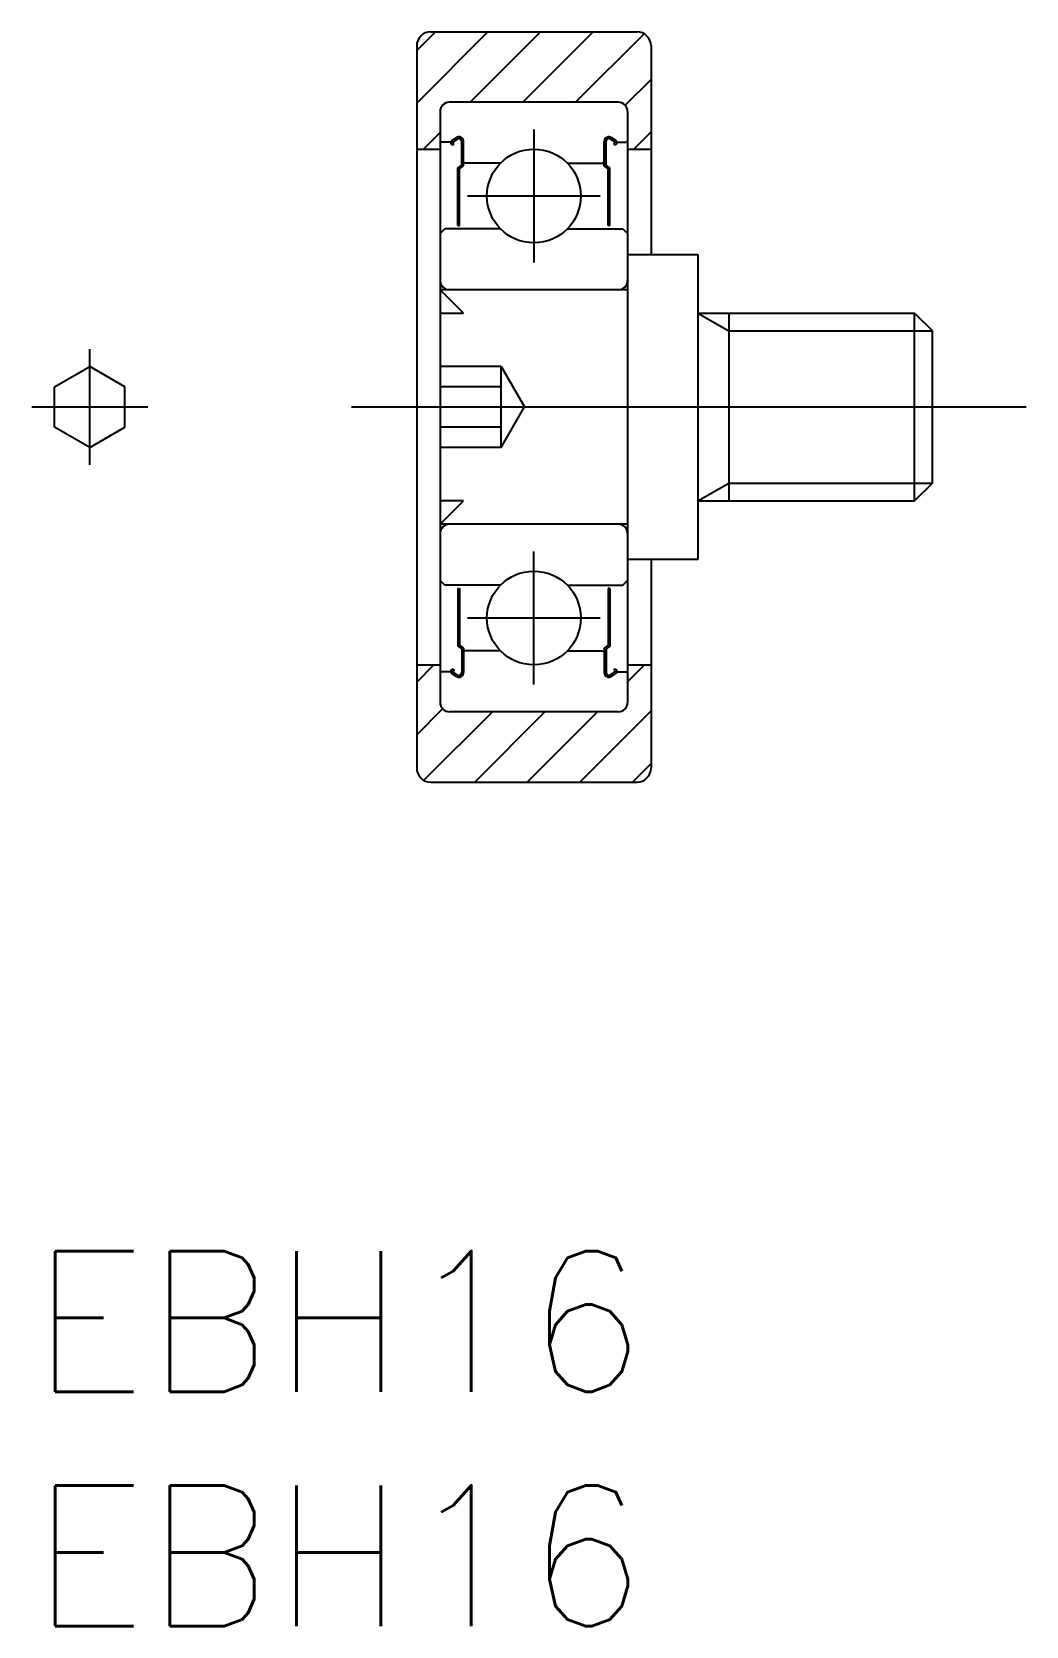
# Model space of a CAD drawing. Extents: x 0 to 21.2, y -8 to 26.
import ezdxf

# ---------------------------------------------------------------- set-up
doc = ezdxf.new("R2010")
doc.units = 0
doc.header["$LTSCALE"] = 0.5
doc.linetypes.add('CENTER', pattern=[50.8, 31.75, -6.35, 6.35, -6.35])
doc.linetypes.add('DASHED', pattern=[19.05, 12.7, -6.35])
for name, color, linetype in [('MSM_CENTER', 1, 'CENTER'), ('MSM_CONTINUOUS', 7, 'CONTINUOUS'), ('MSM_DASHED', 4, 'DASHED'), ('MSM_NARROW', 5, 'CONTINUOUS'), ('MSM_PART_NUMBER', 7, 'CONTINUOUS')]:
    doc.layers.add(name, color=color, linetype=linetype)
doc.styles.get("Standard").update_dxf_attribs({"font": 'txt.shx', "height": 3, "bigfont": 'bigfont.shx'})

# ---------------------------------------------------------------- blocks, each defined once
blk = doc.blocks.new('*U3')
at = {"layer": 'MSM_PART_NUMBER'}
blk.add_text('EBH16', height=3, dxfattribs=at).set_placement((0, -3))
blk = doc.blocks.new('*U4')
at = {"layer": 'MSM_PART_NUMBER'}
blk.add_text('EBH16', height=3, dxfattribs=at).set_placement((0, -8))

msp = doc.modelspace()

# ---------------------------------------------------------------- linework, layer by layer
at = {"layer": 'MSM_CENTER'}
for p, q in [((10.723, 23.916), (10.723, 21.084)), ((9.307, 22.5), (12.139, 22.5)), ((1.25, 16.765), (1.25, 19.235)), ((0.015, 18), (2.485, 18)), ((6.833, 18), (21.223, 18)), ((10.723, 12.084), (10.723, 14.916)), ((9.307, 13.5), (12.139, 13.5))]:
    msp.add_line(p, q, dxfattribs=at)
at = {"layer": 'MSM_CONTINUOUS'}
for p, q in [((8.523, 26), (12.923, 26)), ((8.223, 25.7), (8.223, 10.3)), ((13.223, 25.7), (13.223, 21.25)), ((12.523, 24.5), (8.923, 24.5)), ((8.723, 24.3), (8.723, 11.7)), ((12.723, 24.3), (12.723, 11.7)), ((8.223, 23.5), (8.723, 23.5)), ((8.723, 23.68), (8.753, 23.65)), ((8.953, 23.65), (8.753, 23.65)), ((8.993, 23.582), (8.968, 23.607)), ((9.068, 23.746), (8.975, 23.684)), ((8.993, 23.582), (9.021, 23.611)), ((9.021, 23.611), (8.995, 23.636)), ((9.09, 23.713), (8.997, 23.651)), ((9.183, 23.161), (9.183, 23.663)), ((9.223, 23.14), (9.223, 23.663)), ((12.223, 23.14), (12.223, 23.663)), ((12.263, 23.161), (12.263, 23.663)), ((12.356, 23.713), (12.449, 23.651)), ((12.378, 23.746), (12.471, 23.684)), ((12.425, 23.611), (12.45, 23.636)), ((12.452, 23.582), (12.425, 23.611)), ((12.452, 23.582), (12.478, 23.607)), ((12.493, 23.65), (12.693, 23.65)), ((12.723, 23.68), (12.693, 23.65)), ((12.723, 23.5), (13.223, 23.5)), ((9.099, 23.098), (9.183, 23.161)), ((9.139, 23.078), (9.223, 23.14)), ((9.253, 23.2), (9.223, 23.23)), ((10.009, 23.2), (9.253, 23.2)), ((11.437, 23.2), (12.193, 23.2)), ((12.193, 23.2), (12.223, 23.23)), ((12.306, 23.078), (12.223, 23.14)), ((12.346, 23.098), (12.263, 23.161)), ((9.099, 21.872), (9.099, 23.098)), ((9.139, 21.872), (9.139, 23.078)), ((12.306, 21.872), (12.306, 23.078)), ((12.346, 21.872), (12.346, 23.098)), ((8.823, 21.8), (8.723, 21.7)), ((10.009, 21.8), (8.823, 21.8)), ((9.099, 21.872), (9.139, 21.872)), ((11.437, 21.8), (12.623, 21.8)), ((12.346, 21.872), (12.306, 21.872)), ((12.623, 21.8), (12.723, 21.7)), ((12.723, 21.25), (14.223, 21.25)), ((14.223, 21.25), (14.223, 14.75)), ((12.723, 20.5), (8.723, 20.5)), ((14.223, 20), (18.844, 20)), ((14.879, 20), (14.879, 16)), ((18.844, 16), (18.844, 20)), ((19.223, 19.621), (18.844, 20)), ((19.223, 16.379), (19.223, 19.621)), ((0.5, 18.433), (1.25, 18.866)), ((2, 18.433), (1.25, 18.866)), ((0.5, 17.567), (0.5, 18.433)), ((2, 17.567), (2, 18.433)), ((1.25, 17.134), (0.5, 17.567)), ((1.25, 17.134), (2, 17.567)), ((18.844, 16), (19.223, 16.379)), ((14.223, 16), (18.844, 16)), ((12.723, 15.5), (8.723, 15.5)), ((14.223, 14.75), (12.723, 14.75)), ((13.223, 14.75), (13.223, 10.3)), ((8.823, 14.2), (8.723, 14.3)), ((12.623, 14.2), (12.723, 14.3)), ((10.009, 14.2), (8.823, 14.2)), ((9.099, 14.128), (9.099, 12.902)), ((9.099, 14.128), (9.139, 14.128)), ((9.139, 14.128), (9.139, 12.922)), ((11.437, 14.2), (12.623, 14.2)), ((12.306, 14.128), (12.306, 12.922)), ((12.346, 14.128), (12.306, 14.128)), ((12.346, 14.128), (12.346, 12.902)), ((9.139, 12.922), (9.223, 12.86)), ((12.306, 12.922), (12.223, 12.86)), ((9.099, 12.902), (9.183, 12.839)), ((9.183, 12.839), (9.183, 12.337)), ((9.223, 12.86), (9.223, 12.337)), ((9.253, 12.8), (9.223, 12.77)), ((10.009, 12.8), (9.253, 12.8)), ((11.437, 12.8), (12.193, 12.8)), ((12.193, 12.8), (12.223, 12.77)), ((12.223, 12.86), (12.223, 12.337)), ((12.346, 12.902), (12.263, 12.839)), ((12.263, 12.839), (12.263, 12.337)), ((8.223, 12.5), (8.723, 12.5)), ((8.723, 12.32), (8.753, 12.35)), ((8.953, 12.35), (8.753, 12.35)), ((8.993, 12.418), (8.968, 12.393)), ((9.068, 12.254), (8.975, 12.316)), ((8.993, 12.418), (9.021, 12.389)), ((9.021, 12.389), (8.995, 12.364)), ((9.09, 12.287), (8.997, 12.349)), ((12.356, 12.287), (12.449, 12.349)), ((12.378, 12.254), (12.471, 12.316)), ((12.452, 12.418), (12.425, 12.389)), ((12.425, 12.389), (12.45, 12.364)), ((12.452, 12.418), (12.478, 12.393)), ((12.493, 12.35), (12.693, 12.35)), ((12.723, 12.32), (12.693, 12.35)), ((12.723, 12.5), (13.223, 12.5)), ((12.523, 11.5), (8.923, 11.5)), ((8.523, 10), (12.923, 10))]:
    msp.add_line(p, q, dxfattribs=at)
for centre in [(10.723, 22.5), (10.723, 13.5)]:
    msp.add_circle(centre, 1, dxfattribs=at)
for centre, radius, start, end in [((8.523, 25.7), 0.3, 90, 180), ((12.923, 25.7), 0.3, 0, 90), ((8.923, 24.3), 0.2, 90, 180), ((12.523, 24.3), 0.2, 0, 90), ((9.002, 23.643), 0.05, 123.5202, 226.0607), ((9.002, 23.643), 0.01, 123.5202, 226.0495), ((9.123, 23.663), 0.1, 0, 123.5202), ((9.123, 23.663), 0.06, 0, 123.5202), ((12.323, 23.663), 0.1, 56.4798, 180), ((12.323, 23.663), 0.06, 56.4798, 180), ((12.443, 23.643), 0.01, 313.9505, 56.4798), ((12.443, 23.643), 0.05, 313.9393, 56.4798), ((8.923, 20.7), 0.2, 180, 270), ((12.523, 20.7), 0.2, 270, 360), ((8.923, 15.3), 0.2, 90, 180), ((12.523, 15.3), 0.2, 0, 90), ((9.002, 12.357), 0.05, 133.9393, 236.4798), ((9.002, 12.357), 0.01, 133.9505, 236.4798), ((9.123, 12.337), 0.1, 236.4798, 0), ((9.123, 12.337), 0.06, 236.4798, 0), ((12.323, 12.337), 0.1, 180, 303.5202), ((12.323, 12.337), 0.06, 180, 303.5202), ((12.443, 12.357), 0.01, 303.5202, 46.0495), ((12.443, 12.357), 0.05, 303.5202, 46.0607), ((8.923, 11.7), 0.2, 180, 270), ((12.523, 11.7), 0.2, 270, 0), ((8.523, 10.3), 0.3, 180, 270), ((12.923, 10.3), 0.3, 270, 0)]:
    msp.add_arc(centre, radius, start, end, dxfattribs=at)
at = {"layer": 'MSM_DASHED'}
for p, q in [((9.223, 20), (8.723, 20.5)), ((8.723, 20), (9.223, 20)), ((10.023, 18.866), (8.723, 18.866)), ((10.023, 17.134), (10.023, 18.866)), ((10.023, 18.866), (10.523, 18)), ((10.023, 18.433), (8.723, 18.433)), ((10.023, 17.134), (10.523, 18)), ((10.023, 17.567), (8.723, 17.567)), ((10.023, 17.134), (8.723, 17.134)), ((8.723, 15.5), (9.223, 16)), ((9.223, 16), (8.723, 16))]:
    msp.add_line(p, q, dxfattribs=at)
at = {"layer": 'MSM_NARROW'}
for p, q in [((8.223, 25.601), (8.622, 26)), ((8.223, 24.479), (9.744, 26)), ((9.367, 24.5), (10.867, 26)), ((10.489, 24.5), (11.989, 26)), ((11.612, 24.5), (13.072, 25.96)), ((12.67, 24.436), (13.223, 24.988)), ((8.367, 23.5), (8.723, 23.856)), ((12.857, 23.5), (13.223, 23.866)), ((14.223, 20), (14.879, 19.621)), ((14.879, 19.621), (19.223, 19.621)), ((14.223, 16), (14.879, 16.379)), ((14.879, 16.379), (19.223, 16.379)), ((8.223, 12.131), (8.592, 12.5)), ((12.723, 12.141), (13.082, 12.5)), ((8.223, 11.008), (8.777, 11.563)), ((8.376, 10.039), (9.837, 11.5)), ((9.46, 10), (10.96, 11.5)), ((10.582, 10), (12.082, 11.5)), ((11.705, 10), (13.223, 11.518)), ((12.827, 10), (13.223, 10.396))]:
    msp.add_line(p, q, dxfattribs=at)

# ---------------------------------------------------------------- block references
at = {"layer": 'MSM_CONTINUOUS'}
for name in ['*U3', '*U4']:
    msp.add_blockref(name, (0, 0), dxfattribs=at)

doc.saveas('drawing.dxf')
